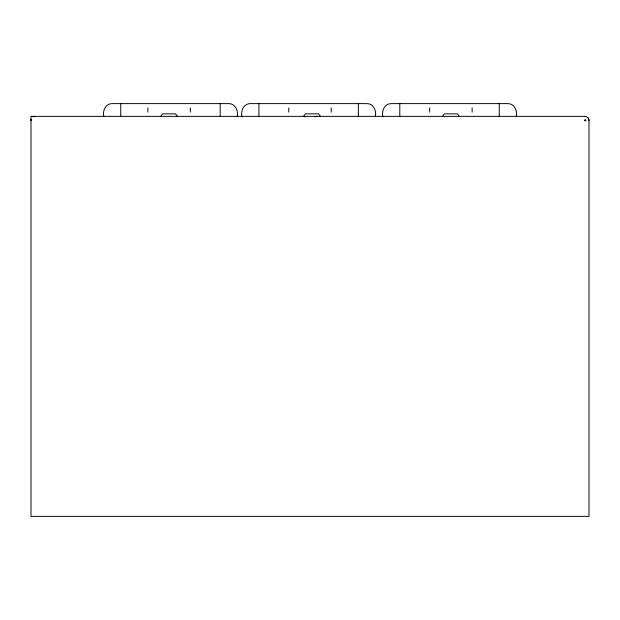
<?xml version="1.0" encoding="UTF-8"?>
<svg xmlns="http://www.w3.org/2000/svg" width="620" height="620" viewBox="0 0 620 620"><rect width="100%" height="100%" fill="white"/><g stroke="black" fill="none" stroke-linecap="round" stroke-linejoin="round"><path stroke-width="0.93" d="M584.753 120.606L585.032 119.567A1.069 1.069 0 0 1 585.792 120.326L585.854 120.807L584.474 120.606M160.611 116.358L162.649 113.848L175.561 113.848L177.599 116.358M303.49 116.358L305.528 113.848L318.432 113.848L320.47 116.358M442.401 116.358L444.439 113.848L457.351 113.848L459.389 116.358M584.8 116.358L31 116.358L31 516.382L589 516.382L589 120.606A4.27 4.27 0 0 0 587.768 117.599M516.235 116.358C517.591 110.678 514.228 103.447 507.741 103.617L391.313 103.617C384.819 103.447 381.463 110.678 382.819 116.358M499.247 103.617L499.247 116.358M472.13 107.865L472.13 112.112M429.66 107.865L429.66 112.112M399.807 103.617L399.807 116.358M375.34 116.358C376.697 110.678 373.333 103.447 366.846 103.617L250.418 103.617C243.924 103.447 240.568 110.678 241.924 116.358M358.352 103.617L358.352 116.358M331.235 107.865L331.235 112.112M288.765 107.865L288.765 112.112M258.912 103.617L258.912 116.358M237.181 116.358C238.537 110.678 235.181 103.447 228.687 103.617L112.259 103.617C105.772 103.447 102.408 110.678 103.765 116.358M220.193 103.617L220.193 116.358M190.34 107.865L190.34 112.112M147.87 107.865L147.87 112.112M120.753 103.617L120.753 116.358M584.753 116.358A4.247 4.247 0 0 1 589 120.606M33.108 116.932A4.247 4.247 0 0 1 35.247 116.358M303.01 116.358A4.185 4.185 0 0 1 305.11 116.924M314.89 116.924A4.185 4.185 0 0 1 316.99 116.358M31.147 119.505A4.247 4.247 0 0 0 31 120.606A4.27 4.27 0 0 1 31.14 119.505"/></g></svg>
